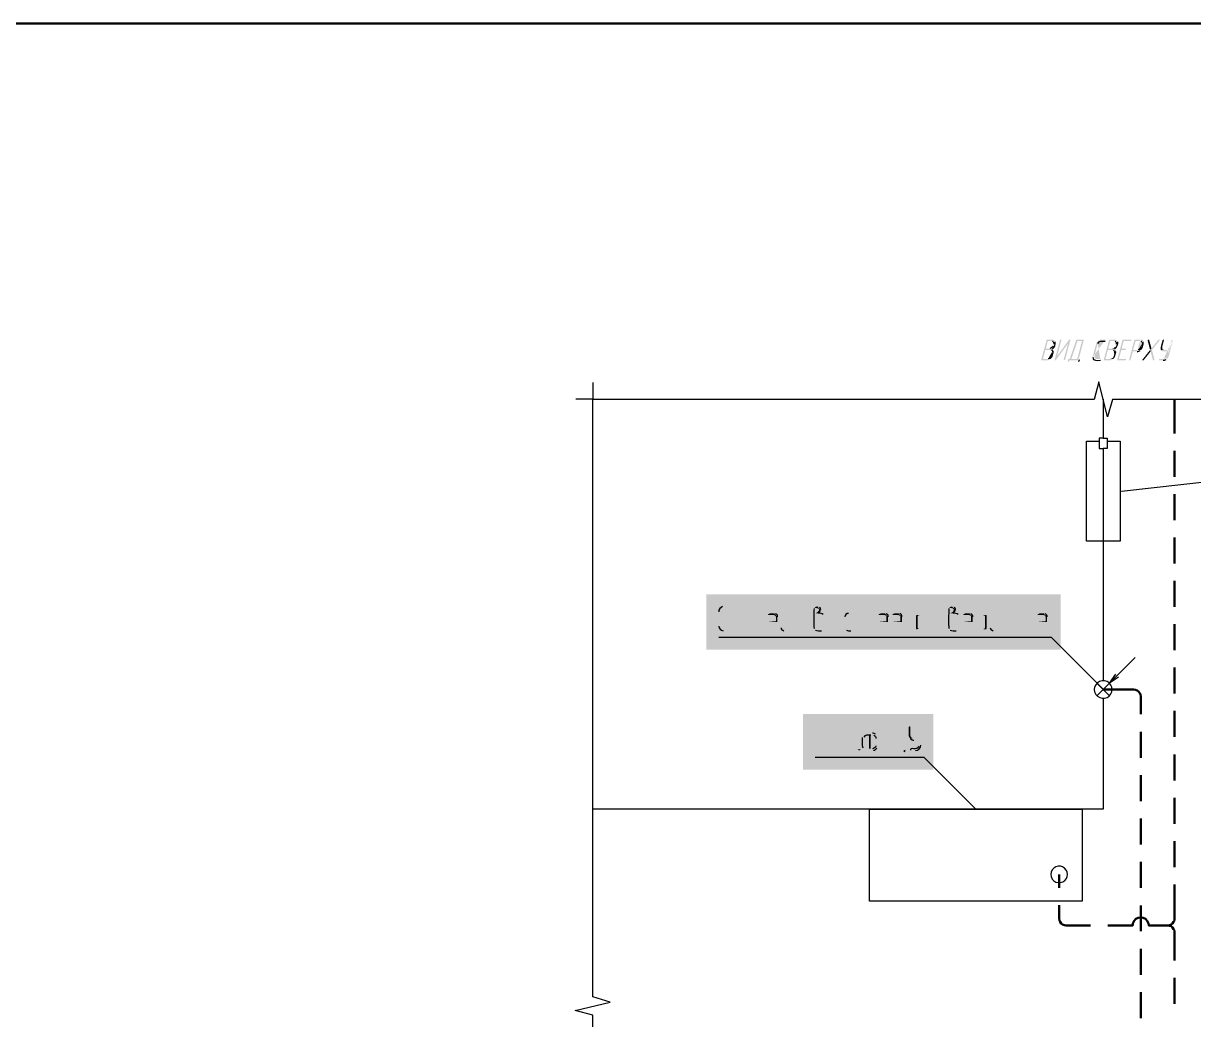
# Model space of a CAD drawing. Header units: millimetres. Extents: x -211 to 10565, y -2293 to 2244.
# Drawn here: x 4048.9 to 4217.5, y 112.8 to 256.3 of the extents above; entities that cross this region are included whole.
import ezdxf

# ---------------------------------------------------------------- set-up
doc = ezdxf.new("R2010")
doc.units = ezdxf.units.MM
doc.layers.add('PDF _Геометрия', color=7, linetype='Continuous')
doc.layers.add('PDF _Сплошная заливка', color=7, linetype='Continuous')

msp = doc.modelspace()

# ---------------------------------------------------------------- hatches: boundary and pattern name
at = {"layer": 'PDF _Сплошная заливка', "transparency": 33554559}
for points in [[(4197.06, 210.72), (4196.38, 210.72), (4196.32, 210.7), (4196.28, 210.61), (4195.51, 207.84), (4195.51, 207.82), (4195.54, 207.76), (4195.6, 207.74), (4196.51, 207.74), (4196.76, 207.86), (4196.85, 207.93), (4195.77, 207.95), (4196.11, 209.22), (4196.76, 209.22), (4197.21, 209.28), (4197.08, 209.36), (4197.12, 209.39), (4196.17, 209.43), (4196.45, 210.51), (4197, 210.51), (4197.46, 210.53), (4197.36, 210.63), (4197.29, 210.68), (4197.21, 210.7), (4197.14, 210.72)], [(4199.64, 210.76), (4199.58, 210.74), (4199.51, 210.68), (4197.8, 208.35), (4197.46, 207.86), (4197.46, 207.76), (4197.53, 207.74), (4197.57, 207.74), (4197.65, 207.82), (4199.37, 210.15), (4199.7, 210.63), (4199.7, 210.72)], [(4198.33, 210.74), (4198.24, 210.72), (4198.2, 210.63), (4197.46, 207.86), (4197.8, 208.35), (4198.41, 210.63), (4198.41, 210.72)], [(4201.55, 210.72), (4200.64, 210.72), (4200.59, 210.7), (4200.55, 210.63), (4199.62, 207.95), (4199.85, 207.95), (4200.74, 210.51), (4201.38, 210.51), (4201.63, 210.61), (4201.63, 210.63), (4201.61, 210.7)], [(4206.05, 210.72), (4205.38, 210.72), (4205.31, 210.7), (4205.27, 210.61), (4204.53, 207.84), (4204.51, 207.82), (4204.53, 207.76), (4204.59, 207.74), (4205.5, 207.74), (4205.76, 207.86), (4205.84, 207.93), (4204.76, 207.95), (4205.1, 209.22), (4205.76, 209.22), (4206.2, 209.28), (4206.07, 209.36), (4206.12, 209.39), (4205.16, 209.43), (4205.46, 210.51), (4205.99, 210.51), (4206.45, 210.53), (4206.41, 210.59), (4206.29, 210.68), (4206.2, 210.7), (4206.14, 210.72)], [(4208.4, 210.72), (4207.32, 210.72), (4207.24, 210.7), (4207.2, 210.61), (4206.45, 207.84), (4206.45, 207.76), (4206.54, 207.74), (4207.6, 207.74), (4207.68, 207.76), (4207.75, 207.84), (4207.72, 207.9), (4207.66, 207.95), (4206.69, 207.95), (4207.05, 209.22), (4207.58, 209.22), (4207.66, 209.26), (4207.7, 209.32), (4207.7, 209.41), (4207.64, 209.43), (4207.09, 209.43), (4207.39, 210.51), (4208.36, 210.51), (4208.44, 210.55), (4208.49, 210.61), (4208.47, 210.7)], [(4210.98, 210.74), (4210.96, 210.72), (4210.88, 210.7), (4210.84, 210.63), (4210.84, 210.57), (4211.19, 209.24), (4211.39, 209.45), (4211.05, 210.68), (4211.05, 210.7)], [(4212.46, 210.74), (4212.44, 210.72), (4212.36, 210.68), (4211.39, 209.45), (4211.19, 209.24), (4211.26, 209.01), (4211.6, 207.78), (4211.6, 207.76), (4211.66, 207.74), (4211.74, 207.76), (4211.81, 207.84), (4211.81, 207.88), (4211.45, 209.24), (4212.53, 210.57), (4212.55, 210.63), (4212.55, 210.7)], [(4213.12, 210.72), (4213.04, 210.7), (4212.97, 210.61), (4212.72, 209.66), (4212.7, 209.6), (4212.7, 209.41), (4212.72, 209.34), (4212.74, 209.26), (4212.78, 209.2), (4213.25, 209.24), (4213.16, 209.24), (4213.1, 209.26), (4212.97, 209.34), (4212.95, 209.41), (4212.93, 209.49), (4212.93, 209.66), (4213.18, 210.61), (4213.21, 210.63), (4213.18, 210.7)], [(4199.7, 210.63), (4199.37, 210.15), (4198.75, 207.86), (4198.75, 207.78), (4198.82, 207.76), (4198.9, 207.78), (4198.96, 207.86)], [(4201.63, 210.61), (4201.38, 210.51), (4200.7, 207.95), (4199.49, 207.95), (4199.43, 207.9), (4199.39, 207.84), (4199.32, 207.63), (4199.32, 207.61), (4199.34, 207.55), (4199.41, 207.52), (4199.49, 207.55), (4199.54, 207.63), (4199.56, 207.74), (4200.85, 207.74), (4201.1, 207.84), (4201.1, 207.86), (4201.08, 207.93), (4201.02, 207.95), (4200.91, 207.95)], [(4211.19, 209.24), (4210.12, 207.88), (4210.09, 207.84), (4210.09, 207.76), (4210.18, 207.74), (4210.2, 207.74), (4210.28, 207.78), (4211.26, 209.01)], [(4201.1, 207.84), (4200.85, 207.74), (4200.83, 207.63), (4200.83, 207.55), (4200.91, 207.52), (4200.97, 207.55), (4201.04, 207.63)], [(4151.21, 171.3), (4151.12, 171.26), (4151.08, 171.17), (4151.08, 169.2), (4151.1, 169.12), (4151.16, 169.03), (4151.56, 169.05), (4151.48, 169.08), (4151.4, 169.12), (4151.33, 169.2), (4151.33, 171.17), (4151.29, 171.26)], [(4152.43, 171.3), (4152.35, 171.26), (4152.33, 171.17), (4152.33, 169.05), (4151.56, 169.05), (4151.16, 169.03), (4151.23, 168.95), (4151.29, 168.89), (4151.37, 168.84), (4151.48, 168.8), (4152.33, 168.8), (4152.33, 168.31), (4152.31, 168.21), (4152.24, 168.12), (4152.18, 168.08), (4152.07, 168.06), (4151.31, 168.06), (4151.23, 168.02), (4151.21, 167.93), (4151.23, 167.85), (4151.33, 167.81), (4152.18, 167.81), (4152.35, 167.89), (4152.43, 167.95), (4152.47, 168.02), (4152.54, 168.1), (4152.56, 168.21), (4152.56, 171.17), (4152.52, 171.26)], [(4153.19, 171.3), (4153.11, 171.26), (4153.07, 171.17), (4153.07, 169.2), (4153.09, 169.12), (4153.15, 169.01), (4153.28, 168.89), (4153.45, 168.8), (4155.31, 168.8), (4155.31, 168.42), (4155.35, 168.33), (4155.44, 168.31), (4155.52, 168.33), (4155.56, 168.42), (4155.56, 168.95), (4155.52, 169.03), (4155.44, 169.05), (4153.55, 169.05), (4153.47, 169.08), (4153.38, 169.12), (4153.32, 169.2), (4153.32, 171.17), (4153.28, 171.26)], [(4154.19, 171.3), (4154.1, 171.26), (4154.06, 171.17), (4154.06, 169.05), (4153.55, 169.05), (4154.32, 169.05), (4154.32, 171.17), (4154.27, 171.26)], [(4155.18, 171.3), (4155.1, 171.26), (4155.06, 171.17), (4155.06, 169.05), (4154.32, 169.05), (4155.31, 169.05), (4155.31, 171.17), (4155.27, 171.26)], [(4156.14, 171.06), (4156.05, 170.9), (4156.05, 169.2), (4156.07, 169.1), (4156.14, 169.01), (4156.26, 168.89), (4156.35, 168.84), (4156.45, 168.8), (4157.43, 168.8), (4157.51, 168.84), (4157.53, 168.93), (4157.49, 169.01), (4157.41, 169.05), (4156.54, 169.05), (4156.45, 169.08), (4156.37, 169.12), (4156.3, 169.2), (4156.3, 169.92), (4157.45, 169.92), (4157.51, 169.96), (4157.53, 170.05), (4156.3, 170.18), (4156.3, 170.9), (4156.37, 170.96), (4156.45, 171.02), (4156.54, 171.04), (4157.05, 171.04)], [(4161.79, 171.3), (4160.16, 171.3), (4160.07, 171.26), (4160.05, 171.17), (4160.05, 168.93), (4160.09, 168.82), (4160.18, 168.8), (4160.26, 168.82), (4160.26, 168.84), (4160.3, 168.93), (4160.3, 171.04), (4161.79, 171.04), (4162.21, 171.06), (4162.14, 171.15), (4162.06, 171.21), (4161.98, 171.26), (4161.89, 171.28)], [(4161.3, 171.04), (4161.04, 171.04), (4161.04, 168.93), (4161.09, 168.82), (4161.17, 168.8), (4161.26, 168.82), (4161.26, 168.84), (4161.3, 168.93)], [(4162.21, 171.06), (4161.79, 171.04), (4161.89, 171.02), (4162.02, 170.9), (4162.04, 170.79), (4162.04, 168.93), (4162.08, 168.82), (4162.17, 168.8), (4162.25, 168.82), (4162.25, 168.84), (4162.29, 168.93), (4162.29, 170.79), (4162.27, 170.9), (4162.25, 170.98)], [(4164.9, 171.3), (4164.81, 171.26), (4164.77, 171.17), (4164.77, 169.2), (4164.79, 169.12), (4164.85, 169.03), (4165.26, 169.05), (4165.17, 169.08), (4165.09, 169.12), (4165.02, 169.2), (4165.02, 171.17), (4164.98, 171.26)], [(4166.12, 171.3), (4166.04, 171.26), (4166.02, 171.17), (4166.02, 169.05), (4165.26, 169.05), (4164.85, 169.03), (4164.92, 168.95), (4164.98, 168.89), (4165.07, 168.84), (4165.17, 168.8), (4166.02, 168.8), (4166.02, 168.31), (4166, 168.21), (4165.93, 168.12), (4165.87, 168.08), (4165.76, 168.06), (4165, 168.06), (4164.92, 168.02), (4164.9, 167.93), (4164.92, 167.85), (4165.02, 167.81), (4165.87, 167.81), (4166.04, 167.89), (4166.12, 167.95), (4166.17, 168.02), (4166.23, 168.1), (4166.25, 168.21), (4166.25, 171.17), (4166.21, 171.26)], [(4166.88, 171.3), (4166.8, 171.26), (4166.76, 171.17), (4166.76, 168.91), (4166.8, 168.82), (4166.88, 168.8), (4166.97, 168.82), (4166.97, 168.84), (4167.01, 168.93), (4167.01, 169.92), (4167.24, 169.92), (4167.01, 170.18), (4167.01, 171.17), (4166.97, 171.26)], [(4169.13, 171.3), (4169.04, 171.26), (4169, 171.17), (4169, 169.2), (4169.02, 169.12), (4169.09, 169.01), (4169.21, 168.89), (4169.38, 168.8), (4171.24, 168.8), (4171.24, 168.42), (4171.29, 168.33), (4171.37, 168.31), (4171.46, 168.33), (4171.5, 168.42), (4171.5, 168.95), (4171.46, 169.03), (4171.37, 169.05), (4169.49, 169.05), (4169.4, 169.08), (4169.32, 169.12), (4169.25, 169.2), (4169.25, 171.17), (4169.21, 171.26)], [(4170.12, 171.3), (4170.04, 171.26), (4170, 171.17), (4170, 169.05), (4169.49, 169.05), (4170.25, 169.05), (4170.25, 171.17), (4170.21, 171.26)], [(4171.12, 171.3), (4171.03, 171.26), (4170.99, 171.17), (4170.99, 169.05), (4170.25, 169.05), (4171.24, 169.05), (4171.24, 171.17), (4171.2, 171.26)], [(4172.07, 171.06), (4171.98, 170.9), (4171.98, 169.2), (4172.01, 169.1), (4172.07, 169.01), (4172.2, 168.89), (4172.28, 168.84), (4172.39, 168.8), (4173.36, 168.8), (4173.44, 168.84), (4173.47, 168.93), (4173.42, 169.01), (4173.34, 169.05), (4172.47, 169.05), (4172.39, 169.08), (4172.3, 169.12), (4172.24, 169.2), (4172.24, 169.92), (4173.38, 169.92), (4173.44, 169.96), (4173.47, 170.05), (4172.24, 170.18), (4172.24, 170.9), (4172.3, 170.96), (4172.39, 171.02), (4172.47, 171.04), (4172.98, 171.04)], [(4174.06, 171.06), (4173.97, 170.9), (4173.97, 169.2), (4173.99, 169.1), (4174.06, 169.01), (4174.19, 168.89), (4174.27, 168.84), (4174.38, 168.8), (4175.35, 168.8), (4175.43, 168.84), (4175.45, 168.93), (4175.41, 169.01), (4175.33, 169.05), (4174.46, 169.05), (4174.38, 169.08), (4174.29, 169.12), (4174.23, 169.2), (4174.23, 169.92), (4175.37, 169.92), (4175.43, 169.96), (4175.45, 170.05), (4174.23, 170.18), (4174.23, 170.9), (4174.29, 170.96), (4174.38, 171.02), (4174.46, 171.04), (4174.97, 171.04)], [(4177.55, 171.06), (4177.47, 170.9), (4177.47, 169.2), (4177.49, 169.12), (4177.55, 169.01), (4177.95, 169.05), (4177.87, 169.08), (4177.78, 169.12), (4177.72, 169.2), (4177.72, 170.9), (4177.78, 170.96), (4177.87, 171.02), (4177.95, 171.04), (4178.46, 171.04)], [(4178.46, 171.3), (4177.95, 171.3), (4177.85, 171.28), (4177.76, 171.26), (4177.68, 171.21), (4177.59, 171.13), (4177.55, 171.06), (4178.46, 171.04), (4178.54, 171.02), (4178.63, 170.96), (4178.69, 170.9), (4178.71, 170.79), (4178.71, 169.31), (4178.69, 169.2), (4178.63, 169.12), (4178.54, 169.08), (4178.46, 169.05), (4177.95, 169.05), (4177.55, 169.01), (4177.68, 168.89), (4177.85, 168.8), (4178.54, 168.8), (4178.65, 168.84), (4178.73, 168.89), (4178.82, 168.95), (4178.86, 169.01), (4178.93, 169.1), (4178.95, 169.2), (4178.95, 170.9), (4178.93, 170.98), (4178.88, 171.06), (4178.82, 171.15), (4178.73, 171.21), (4178.65, 171.26), (4178.57, 171.28)], [(4181.19, 171.3), (4179.56, 171.3), (4179.48, 171.26), (4179.45, 171.17), (4179.45, 168.93), (4179.5, 168.82), (4179.58, 168.8), (4179.67, 168.82), (4179.67, 168.84), (4179.71, 168.93), (4179.71, 171.04), (4181.19, 171.04), (4181.61, 171.06), (4181.55, 171.15), (4181.46, 171.21), (4181.38, 171.26), (4181.3, 171.28)], [(4180.7, 171.04), (4180.45, 171.04), (4180.45, 168.93), (4180.49, 168.82), (4180.58, 168.8), (4180.66, 168.82), (4180.66, 168.84), (4180.7, 168.93)], [(4181.61, 171.06), (4181.19, 171.04), (4181.3, 171.02), (4181.42, 170.9), (4181.44, 170.79), (4181.44, 168.93), (4181.49, 168.82), (4181.57, 168.8), (4181.65, 168.82), (4181.65, 168.84), (4181.7, 168.93), (4181.7, 170.79), (4181.68, 170.9), (4181.65, 170.98)], [(4184.26, 171.06), (4184.17, 170.9), (4184.17, 169.2), (4184.19, 169.1), (4184.26, 169.01), (4184.38, 168.89), (4184.47, 168.84), (4184.58, 168.8), (4185.55, 168.8), (4185.63, 168.84), (4185.65, 168.93), (4185.61, 169.01), (4185.53, 169.05), (4184.66, 169.05), (4184.58, 169.08), (4184.49, 169.12), (4184.43, 169.2), (4184.43, 169.92), (4185.57, 169.92), (4185.63, 169.96), (4185.65, 170.05), (4184.43, 170.18), (4184.43, 170.9), (4184.49, 170.96), (4184.58, 171.02), (4184.66, 171.04), (4185.17, 171.04)], [(4187.18, 171.3), (4186.29, 171.3), (4186.2, 171.26), (4186.18, 171.17), (4186.18, 167.93), (4186.23, 167.85), (4186.31, 167.81), (4186.39, 167.85), (4186.44, 167.93), (4186.44, 168.8), (4187.28, 168.8), (4187.45, 168.89), (4187.54, 168.95), (4187.58, 169.01), (4186.44, 169.05), (4186.44, 171.04), (4187.18, 171.04), (4187.58, 171.06), (4187.52, 171.15), (4187.45, 171.21), (4187.37, 171.26), (4187.28, 171.28)], [(4187.58, 171.06), (4187.18, 171.04), (4187.26, 171.02), (4187.35, 170.96), (4187.41, 170.9), (4187.43, 170.79), (4187.43, 169.31), (4187.41, 169.2), (4187.35, 169.12), (4187.26, 169.08), (4187.18, 169.05), (4186.44, 169.05), (4187.58, 169.01), (4187.64, 169.1), (4187.66, 169.2), (4187.66, 170.9), (4187.64, 170.98)], [(4191.9, 171.3), (4190.27, 171.3), (4190.18, 171.26), (4190.16, 171.17), (4190.16, 168.93), (4190.2, 168.82), (4190.29, 168.8), (4190.37, 168.82), (4190.37, 168.84), (4190.42, 168.93), (4190.42, 171.04), (4191.9, 171.04), (4192.32, 171.06), (4192.26, 171.15), (4192.17, 171.21), (4192.09, 171.26), (4192, 171.28)], [(4191.41, 171.04), (4191.16, 171.04), (4191.16, 168.93), (4191.2, 168.82), (4191.28, 168.8), (4191.37, 168.82), (4191.37, 168.84), (4191.41, 168.93)], [(4192.32, 171.06), (4191.9, 171.04), (4192, 171.02), (4192.13, 170.9), (4192.15, 170.79), (4192.15, 168.93), (4192.19, 168.82), (4192.28, 168.8), (4192.36, 168.82), (4192.36, 168.84), (4192.4, 168.93), (4192.4, 170.79), (4192.38, 170.9), (4192.36, 170.98)], [(4193.02, 171.3), (4192.93, 171.26), (4192.89, 171.17), (4192.89, 169.2), (4192.91, 169.12), (4192.98, 169.01), (4193.38, 169.05), (4193.29, 169.08), (4193.21, 169.12), (4193.14, 169.2), (4193.14, 171.17), (4193.1, 171.26)], [(4194.25, 171.3), (4194.16, 171.26), (4194.14, 171.17), (4194.14, 169.05), (4193.38, 169.05), (4192.98, 169.01), (4193.1, 168.89), (4193.27, 168.8), (4194.29, 168.8), (4194.35, 168.84), (4194.37, 168.93), (4194.37, 171.17), (4194.33, 171.26)], [(4194.96, 171.06), (4194.88, 170.9), (4194.88, 169.2), (4194.9, 169.1), (4194.96, 169.01), (4195.09, 168.89), (4195.18, 168.84), (4195.28, 168.8), (4196.26, 168.8), (4196.34, 168.84), (4196.36, 168.93), (4196.32, 169.01), (4196.23, 169.05), (4195.37, 169.05), (4195.28, 169.08), (4195.2, 169.12), (4195.13, 169.2), (4195.13, 169.92), (4196.28, 169.92), (4196.34, 169.96), (4196.36, 170.05), (4195.13, 170.18), (4195.13, 170.9), (4195.2, 170.96), (4195.28, 171.02), (4195.37, 171.04), (4195.87, 171.04)], [(4165.09, 155.05), (4165, 155), (4164.96, 154.92), (4164.96, 151.81), (4164.2, 151.81), (4162.97, 151.68), (4162.97, 151.66), (4163.01, 151.58), (4163.1, 151.55), (4165.11, 151.55), (4165.17, 151.6), (4165.21, 151.68), (4165.21, 154.92), (4165.17, 155)], [(4163.1, 155.05), (4163.01, 155), (4162.97, 154.92), (4162.97, 151.68), (4164.2, 151.81), (4163.22, 151.81), (4163.22, 154.92), (4163.18, 155)], [(4164.09, 155.05), (4163.99, 155), (4163.96, 154.92), (4163.96, 151.81), (4163.22, 151.81), (4164.2, 151.81), (4164.2, 154.92), (4164.18, 155)], [(4175.56, 155.05), (4174.57, 155.05), (4174.5, 155.02), (4174.48, 155), (4174.44, 154.92), (4174.21, 151.81), (4174.46, 151.81), (4174.69, 154.79), (4175.43, 154.79), (4175.69, 154.92), (4175.69, 154.94), (4175.67, 155.02)], [(4176.56, 155.05), (4176.47, 155), (4176.43, 154.92), (4176.43, 153.63), (4176.47, 153.5), (4176.51, 153.44), (4176.64, 153.27), (4177.17, 153.29), (4177.06, 153.31), (4176.98, 153.33), (4176.89, 153.37), (4176.81, 153.44), (4176.77, 153.52), (4176.7, 153.61), (4176.68, 153.69), (4176.68, 154.92), (4176.64, 155)], [(4165.85, 154.05), (4165.76, 154.01), (4165.72, 153.92), (4165.72, 151.66), (4165.76, 151.58), (4165.85, 151.55), (4165.93, 151.58), (4165.93, 151.6), (4165.97, 151.68), (4165.97, 152.49), (4166.23, 152.78), (4165.97, 152.87), (4165.97, 153.92), (4165.93, 154.01)], [(4167.1, 154.05), (4167.08, 154.05), (4166.99, 154.01), (4165.97, 152.87), (4166.23, 152.78), (4166.99, 151.62), (4167.03, 151.58), (4167.08, 151.55), (4167.18, 151.6), (4167.2, 151.68), (4167.2, 151.75), (4166.42, 152.99), (4167.18, 153.84), (4167.22, 153.92), (4167.18, 154.01)], [(4167.79, 153.82), (4167.71, 153.65), (4167.71, 151.96), (4167.73, 151.87), (4167.79, 151.77), (4167.92, 151.64), (4168.09, 151.55), (4168.73, 151.55), (4168.83, 151.58), (4168.92, 151.6), (4169, 151.66), (4169.06, 151.72), (4169.45, 151.75), (4169.36, 151.79), (4168.2, 151.81), (4168.11, 151.83), (4168.03, 151.87), (4167.96, 151.96), (4167.96, 153.65), (4168.03, 153.71), (4168.11, 153.78), (4168.2, 153.8), (4168.96, 153.8)], [(4169.06, 154.05), (4168.2, 154.05), (4168.09, 154.03), (4168.01, 154.01), (4167.92, 153.97), (4167.84, 153.88), (4167.79, 153.82), (4168.96, 153.8), (4168.96, 152.06), (4168.94, 151.96), (4168.87, 151.87), (4168.79, 151.83), (4168.7, 151.81), (4168.2, 151.81), (4169.36, 151.79), (4169.32, 151.83), (4169.23, 151.89), (4169.21, 151.96), (4169.19, 152.06), (4169.19, 153.95), (4169.17, 154.01)], [(4170.97, 153.8), (4170.71, 153.8), (4170.71, 151.81), (4170.46, 151.81), (4170.97, 151.81)], [(4175.69, 154.92), (4175.43, 154.79), (4175.43, 151.81), (4174.06, 151.81), (4173.97, 151.77), (4173.95, 151.68), (4173.95, 151.43), (4173.99, 151.34), (4174.08, 151.3), (4174.16, 151.34), (4174.21, 151.43), (4174.21, 151.55), (4175.69, 151.55), (4175.94, 151.68), (4175.94, 151.7), (4175.9, 151.79), (4175.81, 151.81), (4175.69, 151.81)], [(4169.45, 151.75), (4169.06, 151.72), (4169.11, 151.68), (4169.17, 151.62), (4169.3, 151.55), (4169.34, 151.55), (4169.42, 151.58), (4169.47, 151.68)], [(4175.94, 151.68), (4175.69, 151.55), (4175.69, 151.43), (4175.73, 151.34), (4175.81, 151.3), (4175.9, 151.34), (4175.94, 151.43)]]:
    msp.add_hatch(color=256, dxfattribs=at).paths.add_polyline_path(points)
h = msp.add_hatch(color=256, dxfattribs=at)
h.paths.add_polyline_path([(4204.76, 210.72), (4204.13, 210.72), (4204.04, 210.7), (4203.96, 210.68), (4203.79, 210.59), (4203.73, 210.53), (4203.64, 210.47), (4203.58, 210.4), (4203.53, 210.34), (4203.47, 210.25), (4203.43, 210.17), (4203.41, 210.08), (4202.94, 208.37), (4202.94, 208.29), (4202.92, 208.2)], flags=0)
h.paths.add_polyline_path([(4204.04, 207.76), (4204.08, 207.84), (4204.08, 207.9), (4204.02, 207.95), (4203.41, 207.95), (4203.32, 207.97), (4203.26, 208.01), (4203.18, 208.14), (4203.15, 208.2), (4203.15, 208.29), (4203.18, 208.37), (4203.62, 210.08), (4203.66, 210.17)], flags=0)
h.paths.add_polyline_path([(4204.7, 210.51), (4204.78, 210.55), (4204.85, 210.61), (4204.83, 210.7)], flags=0)
h = msp.add_hatch(color=256, dxfattribs=at)
h.paths.add_polyline_path([(4209.8, 210.72), (4209.02, 210.72), (4208.95, 210.7), (4208.91, 210.61), (4208.17, 207.84), (4208.17, 207.76), (4208.23, 207.74), (4208.32, 207.76), (4208.34, 207.76), (4208.38, 207.84), (4208.7, 209.01), (4209.33, 209.01)], flags=0)
h.paths.add_polyline_path([(4209.76, 209.15), (4209.84, 209.2), (4208.74, 209.24), (4209.1, 210.51), (4209.73, 210.51), (4210.2, 210.55), (4210.16, 210.59), (4210.03, 210.68), (4209.97, 210.7), (4209.88, 210.72)], flags=0)
h = msp.add_hatch(color=256, dxfattribs=at)
h.paths.add_polyline_path([(4214.41, 210.72), (4214.33, 210.7), (4214.26, 210.61), (4213.9, 209.24), (4213.25, 209.24), (4212.78, 209.2), (4212.89, 209.09), (4212.97, 209.07), (4213.04, 209.03), (4213.1, 209.03), (4213.18, 209.01), (4213.84, 209.01), (4213.67, 208.37), (4213.59, 208.2), (4213.52, 208.14), (4213.46, 208.05), (4213.29, 207.97), (4213.21, 207.95), (4212.57, 207.95), (4212.49, 207.9), (4212.44, 207.84), (4212.46, 207.76), (4212.53, 207.74), (4213.06, 207.74)], flags=0)
h.paths.add_polyline_path([(4213.48, 207.86), (4213.56, 207.93), (4213.63, 207.97), (4213.71, 208.05), (4213.76, 208.12), (4213.82, 208.2), (4213.84, 208.29), (4213.88, 208.37), (4214.47, 210.61), (4214.47, 210.7)], flags=0)
h = msp.add_hatch(color=256, dxfattribs=at)
h.paths.add_polyline_path([(4197.21, 209.28), (4196.76, 209.22), (4196.83, 209.22), (4196.91, 209.2), (4196.98, 209.15), (4197.06, 209.03), (4197.08, 208.96), (4197.08, 208.88), (4196.93, 208.29)], flags=0)
h.paths.add_polyline_path([(4196.49, 207.95), (4195.77, 207.95), (4196.85, 207.93), (4196.93, 207.99), (4197.06, 208.12), (4197.14, 208.29), (4197.17, 208.37), (4197.29, 208.79), (4197.29, 208.88), (4197.31, 208.96), (4197.25, 209.22)], flags=0)
h = msp.add_hatch(color=256, dxfattribs=at)
h.paths.add_polyline_path([(4197.46, 210.53), (4197, 210.51), (4197.08, 210.51), (4197.14, 210.49)], flags=0)
h.paths.add_polyline_path([(4197.31, 210.08), (4197.25, 209.87), (4197.21, 209.79)], flags=0)
h.paths.add_polyline_path([(4196.78, 209.45), (4196.7, 209.43), (4196.17, 209.43), (4197.12, 209.39)], flags=0)
h.paths.add_polyline_path([(4197.53, 210.4), (4197.5, 210.47)], flags=0)
h = msp.add_hatch(color=256, dxfattribs=at)
h.paths.add_polyline_path([(4206.2, 209.28), (4205.76, 209.22), (4205.82, 209.22), (4205.9, 209.2)], flags=0)
h.paths.add_polyline_path([(4206.07, 208.79), (4205.95, 208.37), (4205.93, 208.29), (4205.88, 208.2), (4205.74, 208.05), (4205.67, 208.01), (4205.59, 207.97), (4205.5, 207.95), (4204.76, 207.95), (4205.84, 207.93), (4205.93, 207.99), (4206.05, 208.12), (4206.14, 208.29), (4206.16, 208.37), (4206.29, 208.79), (4206.31, 208.88), (4206.31, 208.96), (4206.24, 209.22)], flags=0)
h = msp.add_hatch(color=256, dxfattribs=at)
h.paths.add_polyline_path([(4206.45, 210.53), (4205.99, 210.51), (4206.07, 210.51), (4206.14, 210.49)], flags=0)
h.paths.add_polyline_path([(4206.31, 210.08), (4206.24, 209.87), (4206.22, 209.79), (4206.18, 209.7), (4206.03, 209.56), (4205.97, 209.51), (4205.88, 209.47), (4205.8, 209.45), (4205.69, 209.43), (4205.16, 209.43), (4206.12, 209.39)], flags=0)
h.paths.add_polyline_path([(4206.52, 210.4), (4206.5, 210.47)], flags=0)
h = msp.add_hatch(color=256, dxfattribs=at)
h.paths.add_polyline_path([(4210.2, 210.55), (4209.73, 210.51), (4209.82, 210.51), (4209.88, 210.49)], flags=0)
h.paths.add_polyline_path([(4210.05, 210.08), (4209.95, 209.66), (4209.9, 209.58)], flags=0)
h.paths.add_polyline_path([(4209.48, 209.24), (4208.74, 209.24), (4209.84, 209.2), (4209.9, 209.26), (4209.99, 209.32), (4210.03, 209.41), (4210.09, 209.49), (4210.12, 209.58), (4210.16, 209.66), (4210.28, 210.17), (4210.28, 210.34), (4210.24, 210.47)], flags=0)
h = msp.add_hatch(color=256, dxfattribs=at)
h.paths.add_polyline_path([(4150.42, 172.29), (4149.81, 172.29), (4149.7, 172.27), (4149.62, 172.27)], flags=0)
h.paths.add_polyline_path([(4149.07, 171.53), (4149.07, 169.46)], flags=0)
h.paths.add_polyline_path([(4149.72, 168.8), (4150.44, 168.8), (4150.53, 168.84), (4150.55, 168.93), (4150.51, 169.01), (4150.42, 169.05), (4149.72, 169.05), (4149.62, 169.08), (4149.53, 169.14), (4149.45, 169.2), (4149.41, 169.27), (4149.34, 169.35), (4149.32, 169.46), (4149.32, 171.64), (4149.34, 171.74), (4149.39, 171.83), (4149.45, 171.89), (4149.53, 171.95), (4149.7, 172.04), (4150.44, 172.04), (4150.53, 172.08), (4150.55, 172.16), (4150.51, 172.25)], flags=0)
h = msp.add_hatch(color=256, dxfattribs=at)
h.paths.add_polyline_path([(4162.86, 172.08), (4162.8, 172)], flags=0)
h.paths.add_polyline_path([(4162.8, 169.12), (4162.86, 169.03), (4163.27, 169.05), (4163.18, 169.08), (4163.1, 169.12), (4163.03, 169.2), (4163.03, 170.9), (4163.1, 170.96), (4163.18, 171.02), (4163.27, 171.04), (4163.77, 171.04), (4164.2, 171.06), (4164.13, 171.15)], flags=0)
h.paths.add_polyline_path([(4163.44, 171.3), (4163.03, 171.3), (4163.03, 171.89), (4163.1, 171.97), (4163.18, 172.02), (4163.27, 172.04)], flags=0)
h = msp.add_hatch(color=256, dxfattribs=at)
h.paths.add_polyline_path([(4163.27, 172.29), (4163.2, 172.29), (4163.1, 172.25), (4163.01, 172.23), (4162.93, 172.16), (4162.91, 172.14), (4162.86, 172.08), (4163.27, 172.04), (4163.37, 172.02), (4163.46, 171.97), (4163.5, 171.89), (4163.52, 171.78), (4163.5, 171.7), (4163.46, 171.64), (4163.29, 171.47), (4163.03, 171.3), (4163.44, 171.3), (4163.54, 171.38), (4163.61, 171.42), (4163.65, 171.49), (4163.71, 171.55), (4163.75, 171.64), (4163.77, 171.7), (4163.77, 171.81)], flags=0)
h.paths.add_polyline_path([(4163.56, 172.21), (4163.48, 172.25), (4163.37, 172.27)], flags=0)
h = msp.add_hatch(color=256, dxfattribs=at)
h.paths.add_polyline_path([(4182.27, 172.08), (4182.21, 172)], flags=0)
h.paths.add_polyline_path([(4182.21, 169.12), (4182.27, 169.03), (4182.67, 169.05), (4182.59, 169.08), (4182.5, 169.12), (4182.44, 169.2), (4182.44, 170.9), (4182.5, 170.96), (4182.59, 171.02), (4182.67, 171.04), (4183.18, 171.04), (4183.6, 171.06), (4183.54, 171.15)], flags=0)
h.paths.add_polyline_path([(4182.84, 171.3), (4182.44, 171.3), (4182.44, 171.89), (4182.5, 171.97), (4182.59, 172.02), (4182.67, 172.04)], flags=0)
h = msp.add_hatch(color=256, dxfattribs=at)
h.paths.add_polyline_path([(4182.67, 172.29), (4182.61, 172.29), (4182.5, 172.25), (4182.42, 172.23), (4182.33, 172.16), (4182.31, 172.14), (4182.27, 172.08), (4182.67, 172.04), (4182.78, 172.02), (4182.86, 171.97), (4182.9, 171.89), (4182.92, 171.78), (4182.9, 171.7), (4182.86, 171.64), (4182.84, 171.61), (4182.69, 171.47), (4182.44, 171.3), (4182.84, 171.3), (4182.95, 171.38), (4183.01, 171.42), (4183.05, 171.49), (4183.11, 171.55), (4183.16, 171.64), (4183.18, 171.7), (4183.18, 171.81)], flags=0)
h.paths.add_polyline_path([(4182.97, 172.21), (4182.88, 172.25), (4182.78, 172.27)], flags=0)
h = msp.add_hatch(color=256, dxfattribs=at)
h.paths.add_polyline_path([(4157.05, 171.3), (4156.54, 171.3), (4156.43, 171.28), (4156.35, 171.26), (4156.26, 171.21), (4156.18, 171.13), (4156.14, 171.06), (4157.05, 171.04), (4157.13, 171.02), (4157.21, 170.96), (4157.28, 170.9), (4157.3, 170.79), (4157.3, 170.18), (4156.3, 170.18), (4157.53, 170.05), (4157.53, 170.79)], flags=0)
h.paths.add_polyline_path([(4157.24, 171.26), (4157.15, 171.28)], flags=0)
h = msp.add_hatch(color=256, dxfattribs=at)
h.paths.add_polyline_path([(4159.39, 171.3), (4158.53, 171.3), (4158.42, 171.28), (4158.34, 171.26), (4158.25, 171.21), (4158.17, 171.13), (4158.12, 171.06), (4158.04, 170.9), (4158.04, 169.2)], flags=0)
h.paths.add_polyline_path([(4158.44, 168.8), (4159.42, 168.8), (4159.5, 168.84), (4159.52, 168.93), (4159.48, 169.01), (4159.39, 169.05), (4158.53, 169.05), (4158.44, 169.08), (4158.36, 169.12), (4158.29, 169.2), (4158.29, 170.9), (4158.36, 170.96), (4158.44, 171.02), (4158.53, 171.04), (4159.42, 171.04), (4159.5, 171.09), (4159.52, 171.17), (4159.48, 171.26)], flags=0)
h = msp.add_hatch(color=256, dxfattribs=at)
h.paths.add_polyline_path([(4164.2, 171.06), (4163.77, 171.04), (4163.86, 171.02), (4163.94, 170.96), (4164.01, 170.9), (4164.03, 170.79), (4164.03, 169.31), (4164.01, 169.2), (4163.94, 169.12), (4163.86, 169.08), (4163.77, 169.05), (4163.27, 169.05), (4162.86, 169.03), (4162.93, 168.95), (4162.99, 168.89)], flags=0)
h.paths.add_polyline_path([(4163.88, 168.8), (4164.05, 168.89), (4164.13, 168.95), (4164.18, 169.01), (4164.24, 169.1), (4164.26, 169.2), (4164.26, 170.9), (4164.24, 170.98)], flags=0)
h = msp.add_hatch(color=256, dxfattribs=at)
h.paths.add_polyline_path([(4168.01, 171.3), (4167.75, 171.3)], flags=0)
h.paths.add_polyline_path([(4167.24, 170.79), (4167.24, 170.18), (4167.01, 170.18), (4167.24, 169.92), (4167.24, 169.31), (4167.27, 169.2), (4167.29, 169.12), (4167.33, 169.01), (4167.75, 169.05), (4167.65, 169.08), (4167.56, 169.12), (4167.52, 169.2), (4167.5, 169.31), (4167.5, 170.79), (4167.52, 170.9), (4167.56, 170.96), (4167.65, 171.02), (4167.75, 171.04), (4168.01, 171.04), (4168.41, 171.06), (4168.34, 171.15), (4168.28, 171.21), (4168.2, 171.26), (4168.09, 171.28)], flags=0)
h = msp.add_hatch(color=256, dxfattribs=at)
h.paths.add_polyline_path([(4168.41, 171.06), (4168.01, 171.04), (4168.09, 171.02), (4168.18, 170.96), (4168.24, 170.9), (4168.24, 169.2), (4168.18, 169.12), (4168.09, 169.08), (4168.01, 169.05), (4167.75, 169.05), (4167.33, 169.01), (4167.39, 168.95), (4167.48, 168.89)], flags=0)
h.paths.add_polyline_path([(4168.09, 168.8), (4168.2, 168.84), (4168.28, 168.89), (4168.41, 169.01), (4168.45, 169.1), (4168.49, 169.2), (4168.49, 170.9), (4168.45, 170.98)], flags=0)
h = msp.add_hatch(color=256, dxfattribs=at)
h.paths.add_polyline_path([(4172.98, 171.3), (4172.47, 171.3), (4172.37, 171.28), (4172.28, 171.26), (4172.2, 171.21), (4172.11, 171.13), (4172.07, 171.06), (4172.98, 171.04), (4173.06, 171.02), (4173.15, 170.96), (4173.21, 170.9), (4173.23, 170.79), (4173.23, 170.18), (4172.24, 170.18), (4173.47, 170.05), (4173.47, 170.79)], flags=0)
h.paths.add_polyline_path([(4173.17, 171.26), (4173.08, 171.28)], flags=0)
h = msp.add_hatch(color=256, dxfattribs=at)
h.paths.add_polyline_path([(4174.97, 171.3), (4174.46, 171.3), (4174.35, 171.28), (4174.27, 171.26), (4174.19, 171.21), (4174.1, 171.13), (4174.06, 171.06), (4174.97, 171.04), (4175.05, 171.02), (4175.14, 170.96), (4175.2, 170.9), (4175.22, 170.79), (4175.22, 170.18), (4174.23, 170.18), (4175.45, 170.05), (4175.45, 170.79)], flags=0)
h.paths.add_polyline_path([(4175.16, 171.26), (4175.07, 171.28)], flags=0)
h = msp.add_hatch(color=256, dxfattribs=at)
h.paths.add_polyline_path([(4183.6, 171.06), (4183.18, 171.04), (4183.26, 171.02), (4183.35, 170.96), (4183.41, 170.9), (4183.43, 170.79), (4183.43, 169.31), (4183.41, 169.2), (4183.35, 169.12), (4183.26, 169.08), (4183.18, 169.05), (4182.67, 169.05), (4182.27, 169.03), (4182.33, 168.95), (4182.4, 168.89)], flags=0)
h.paths.add_polyline_path([(4183.28, 168.8), (4183.45, 168.89), (4183.54, 168.95), (4183.58, 169.01), (4183.64, 169.1), (4183.67, 169.2), (4183.67, 170.9), (4183.64, 170.98)], flags=0)
h = msp.add_hatch(color=256, dxfattribs=at)
h.paths.add_polyline_path([(4185.17, 171.3), (4184.66, 171.3), (4184.55, 171.28), (4184.47, 171.26), (4184.38, 171.21), (4184.3, 171.13), (4184.26, 171.06), (4185.17, 171.04), (4185.25, 171.02), (4185.34, 170.96), (4185.4, 170.9), (4185.42, 170.79), (4185.42, 170.18), (4184.43, 170.18), (4185.65, 170.05), (4185.65, 170.79)], flags=0)
h.paths.add_polyline_path([(4185.36, 171.26), (4185.27, 171.28)], flags=0)
h = msp.add_hatch(color=256, dxfattribs=at)
h.paths.add_polyline_path([(4189.53, 171.3), (4188.66, 171.3), (4188.55, 171.28), (4188.47, 171.26), (4188.38, 171.21), (4188.3, 171.13), (4188.26, 171.06), (4188.17, 170.9), (4188.17, 169.2)], flags=0)
h.paths.add_polyline_path([(4188.57, 168.8), (4189.55, 168.8), (4189.63, 168.84), (4189.65, 168.93), (4189.61, 169.01), (4189.53, 169.05), (4188.66, 169.05), (4188.57, 169.08), (4188.49, 169.12), (4188.43, 169.2), (4188.43, 170.9), (4188.49, 170.96), (4188.57, 171.02), (4188.66, 171.04), (4189.55, 171.04), (4189.63, 171.09), (4189.65, 171.17), (4189.61, 171.26)], flags=0)
h = msp.add_hatch(color=256, dxfattribs=at)
h.paths.add_polyline_path([(4195.87, 171.3), (4195.37, 171.3), (4195.26, 171.28), (4195.18, 171.26), (4195.09, 171.21), (4195.01, 171.13), (4194.96, 171.06), (4195.87, 171.04), (4195.96, 171.02), (4196.04, 170.96), (4196.11, 170.9), (4196.13, 170.79), (4196.13, 170.18), (4195.13, 170.18), (4196.36, 170.05), (4196.36, 170.79)], flags=0)
h.paths.add_polyline_path([(4196.07, 171.26), (4195.98, 171.28)], flags=0)
h = msp.add_hatch(color=256, dxfattribs=at)
h.paths.add_polyline_path([(4178.04, 155.05), (4177.95, 155), (4177.91, 154.92), (4177.91, 153.29), (4177.17, 153.29), (4176.64, 153.27), (4176.7, 153.21)], flags=0)
h.paths.add_polyline_path([(4177.17, 153.06), (4177.91, 153.06), (4177.91, 152.19)], flags=0)
h.paths.add_polyline_path([(4176.7, 151.6), (4176.79, 151.55), (4177.42, 151.55)], flags=0)
h.paths.add_polyline_path([(4178.16, 152.3), (4178.16, 154.92), (4178.12, 155)], flags=0)
h = msp.add_hatch(color=256, dxfattribs=at)
h.paths.add_polyline_path([(4170.84, 154.54), (4170.76, 154.5), (4170.71, 154.41), (4170.71, 154.05), (4170.38, 154.05), (4170.31, 154.03), (4170.16, 154.01), (4170.1, 153.97), (4169.93, 153.84), (4169.81, 153.67), (4169.76, 153.59), (4169.74, 153.5), (4169.72, 153.4)], flags=0)
h.paths.add_polyline_path([(4169.81, 151.94), (4169.93, 151.77), (4170.97, 151.81), (4170.36, 151.81), (4170.19, 151.89), (4170.1, 151.96), (4170.06, 152.02), (4170, 152.13), (4169.97, 152.21), (4169.97, 153.4), (4170, 153.48)], flags=0)
h.paths.add_polyline_path([(4170.97, 153.8), (4171.2, 153.8), (4171.73, 153.84), (4171.67, 153.88)], flags=0)
h.paths.add_polyline_path([(4171.2, 154.05), (4170.97, 154.05), (4170.97, 154.43), (4170.93, 154.52)], flags=0)
h = msp.add_hatch(color=256, dxfattribs=at)
h.paths.add_polyline_path([(4171.73, 153.84), (4171.2, 153.8), (4171.31, 153.8), (4171.39, 153.76)], flags=0)
h.paths.add_polyline_path([(4171.71, 153.29), (4171.71, 152.3), (4171.69, 152.21)], flags=0)
h.paths.add_polyline_path([(4171.2, 151.81), (4170.97, 151.81), (4169.93, 151.77), (4170, 151.72), (4170.08, 151.66), (4170.16, 151.62), (4170.27, 151.58), (4170.36, 151.55), (4170.71, 151.55), (4170.71, 150.69), (4170.76, 150.6), (4170.84, 150.56), (4170.93, 150.6), (4170.97, 150.69), (4170.97, 151.55), (4171.29, 151.55), (4171.37, 151.58)], flags=0)
h.paths.add_polyline_path([(4171.86, 151.91), (4171.9, 152.02), (4171.92, 152.1), (4171.94, 152.21), (4171.96, 152.3), (4171.96, 153.29), (4171.92, 153.5), (4171.9, 153.59), (4171.86, 153.67), (4171.79, 153.76)], flags=0)

# ---------------------------------------------------------------- linework, layer by layer
at = {"layer": 'PDF _Геометрия', "lineweight": 50}
msp.add_lwpolyline([(3928.36, -30.66), (3928.36, 256.26), (4323.43, 256.26), (4323.43, -30.66)], close=True, dxfattribs=at)
at = {"layer": 'PDF _Геометрия', "lineweight": 25}
for points in [[(4130.93, 204.56), (4130.93, 202.13), (4128.5, 202.13)], [(4205.78, 202.11), (4205.06, 199.61), (4203.83, 204.62), (4203.15, 202.11)], [(4205.78, 202.13), (4277.96, 202.13), (4277.96, 116.07), (4280.45, 115.33), (4275.46, 114.1), (4277.96, 113.42), (4277.96, 27.3), (4205.78, 27.3), (4205.06, 24.8), (4203.83, 29.82), (4203.15, 27.3), (4130.93, 27.3), (4130.93, 113.42), (4128.42, 114.1), (4133.43, 115.33), (4130.93, 116.07), (4130.93, 202.13), (4203.15, 202.13)], [(4204.44, 202.13), (4204.44, 196.52), (4203.87, 196.52), (4203.87, 195.04), (4204.44, 195.04), (4204.44, 161.61)], [(4204.99, 196.08), (4206.88, 196.08), (4206.88, 181.71), (4202.01, 181.71), (4202.01, 196.08), (4203.87, 196.08)], [(4204.44, 196.52), (4204.99, 196.52), (4204.99, 195.04), (4204.44, 195.04)], [(4207.05, 188.9), (4229.71, 191.42), (4259.17, 191.42)], [(4204.32, 160.46), (4197, 167.81), (4149.07, 167.81)], [(4209.06, 164.95), (4205.35, 161.25), (4206.24, 162.52)], [(4206.62, 162.13), (4205.35, 161.25), (4203.53, 159.43)], [(4203.2, 160.67), (4203.15, 160.34), (4203.2, 160)], [(4203.53, 161.25), (4205.35, 159.43)], [(4205.54, 159.7), (4205.67, 160), (4205.71, 160.34), (4205.67, 160.67), (4205.54, 160.97)], [(4204.44, 159.05), (4204.44, 143.09), (4130.93, 143.09)], [(4185.99, 143.22), (4178.67, 150.56), (4162.97, 150.56)], [(4196.93, 134.01), (4196.89, 133.7), (4196.93, 133.4)], [(4199.13, 133.1), (4199.24, 133.4), (4199.28, 133.7), (4199.24, 134.01), (4199.13, 134.29)]]:
    msp.add_lwpolyline(points, dxfattribs=at)
at = {"layer": 'PDF _Геометрия', "color": 1, "lineweight": 50}
for points in [[(4214.71, 197.22), (4214.71, 202.13)], [(4214.71, 190.98), (4214.71, 194.72)], [(4214.71, 184.73), (4214.71, 188.48)], [(4214.71, 178.49), (4214.71, 182.24)], [(4214.71, 172.23), (4214.71, 175.99)], [(4214.71, 165.99), (4214.71, 169.73)], [(4214.71, 159.74), (4214.71, 163.49)], [(4204.44, 160.34), (4208.82, 160.34), (4209.1, 160.29), (4209.33, 160.21), (4209.54, 160.04), (4209.69, 159.83), (4209.8, 159.6), (4209.84, 159.34), (4209.84, 156.76)], [(4214.71, 153.5), (4214.71, 157.25)], [(4209.84, 154.26), (4209.84, 150.5)], [(4214.71, 147.24), (4214.71, 150.98)], [(4209.84, 148), (4209.84, 144.25)], [(4214.71, 141), (4214.71, 144.74)], [(4209.84, 141.76), (4209.84, 138.01)], [(4214.71, 134.75), (4214.71, 138.5)], [(4209.84, 135.52), (4209.84, 131.77)], [(4198.1, 133.7), (4198.1, 131.77)], [(4210.96, 126.65), (4211, 126.35), (4213.71, 126.35), (4213.97, 126.39), (4214.22, 126.48), (4214.43, 126.65), (4214.58, 126.86), (4214.69, 127.09), (4214.71, 127.35), (4214.71, 132.26)], [(4198.1, 129.27), (4198.1, 127.35), (4198.12, 127.09), (4198.22, 126.86), (4198.39, 126.65), (4198.58, 126.48), (4198.84, 126.39), (4199.09, 126.35), (4202.62, 126.35)], [(4209.84, 129.25), (4209.84, 125.51)], [(4205.12, 126.35), (4208.68, 126.35), (4208.72, 126.65)], [(4213.71, 126.35), (4213.97, 126.31), (4214.22, 126.23), (4214.43, 126.06), (4214.58, 125.84), (4214.69, 125.61), (4214.71, 125.36), (4214.71, 121.32)], [(4209.84, 123.01), (4209.84, 119.26)], [(4214.71, 118.82), (4214.71, 115.07)], [(4209.84, 116.77), (4209.84, 113.02)]]:
    msp.add_lwpolyline(points, dxfattribs=at)
at = {"layer": 'PDF _Геометрия', "lineweight": 25}
msp.add_lwpolyline([(4170.8, 129.84), (4170.8, 143.09), (4201.42, 143.09), (4201.42, 129.84)], close=True, dxfattribs=at)
for points in [[(4197.21, 209.79), (4197.14, 209.6), (4196.97, 209.49), (4196.78, 209.45)], [(4197.12, 209.39), (4197.43, 209.61), (4197.6, 210.03), (4197.53, 210.4)], [(4197.14, 210.49), (4197.31, 210.4), (4197.32, 210.25), (4197.31, 210.08)], [(4203.66, 210.17), (4203.91, 210.62), (4204.23, 210.5), (4204.7, 210.51)], [(4205.9, 209.2), (4206.05, 209.12), (4206.1, 208.95), (4206.07, 208.79)], [(4206.12, 209.39), (4206.4, 209.53), (4206.61, 210.14), (4206.52, 210.4)], [(4206.14, 210.49), (4206.31, 210.4), (4206.32, 210.25), (4206.31, 210.08)], [(4209.33, 209.01), (4209.48, 209.03), (4209.64, 209.05), (4209.76, 209.15)], [(4209.9, 209.58), (4209.82, 209.37), (4209.69, 209.29), (4209.48, 209.24)], [(4209.88, 210.49), (4210.04, 210.4), (4210.12, 210.26), (4210.05, 210.08)], [(4196.93, 208.29), (4196.82, 208.1), (4196.71, 207.99), (4196.49, 207.95)], [(4202.92, 208.2), (4202.97, 207.62), (4203.6, 207.7), (4204.04, 207.76)], [(4213.06, 207.74), (4213.21, 207.73), (4213.35, 207.79), (4213.48, 207.86)], [(4149.62, 172.27), (4149.31, 172.17), (4149.04, 171.87), (4149.07, 171.53)], [(4162.8, 172), (4162.76, 171.34), (4162.74, 169.63), (4162.8, 169.12)], [(4163.77, 171.81), (4163.72, 172.08), (4163.76, 172), (4163.56, 172.21)], [(4182.21, 172), (4182.17, 171.34), (4182.15, 169.63), (4182.21, 169.12)], [(4183.18, 171.81), (4183.12, 172.08), (4183.17, 172), (4182.97, 172.21)], [(4157.53, 170.79), (4157.56, 170.99), (4157.42, 171.19), (4157.24, 171.26)], [(4164.13, 171.15), (4163.95, 171.32), (4163.66, 171.31), (4163.44, 171.3)], [(4167.75, 171.3), (4167.46, 171.29), (4167.27, 171.07), (4167.24, 170.79)], [(4173.47, 170.79), (4173.49, 170.99), (4173.36, 171.19), (4173.17, 171.26)], [(4175.45, 170.79), (4175.48, 170.99), (4175.35, 171.19), (4175.16, 171.26)], [(4183.54, 171.15), (4183.36, 171.32), (4183.07, 171.31), (4182.84, 171.3)], [(4185.65, 170.79), (4185.68, 170.99), (4185.55, 171.19), (4185.36, 171.26)], [(4196.36, 170.79), (4196.39, 170.99), (4196.25, 171.19), (4196.07, 171.26)], [(4149.07, 169.46), (4149.1, 169.12), (4149.41, 168.86), (4149.72, 168.8)], [(4158.04, 169.2), (4158.05, 169.01), (4158.27, 168.85), (4158.44, 168.8)], [(4162.99, 168.89), (4163.22, 168.73), (4163.61, 168.81), (4163.88, 168.8)], [(4167.48, 168.89), (4167.72, 168.74), (4167.75, 168.82), (4168.09, 168.8)], [(4182.4, 168.89), (4182.62, 168.73), (4183.01, 168.81), (4183.28, 168.8)], [(4188.17, 169.2), (4188.18, 169.01), (4188.41, 168.85), (4188.57, 168.8)], [(4205.54, 160.97), (4205.02, 161.95), (4203.48, 161.74), (4203.2, 160.67)], [(4203.2, 160), (4203.52, 158.91), (4204.98, 158.71), (4205.54, 159.7)], [(4169.72, 153.4), (4169.76, 153.01), (4169.61, 152.34), (4169.81, 151.94)], [(4170, 153.48), (4170.29, 153.94), (4170.45, 153.77), (4170.97, 153.8)], [(4171.67, 153.88), (4171.54, 153.98), (4171.37, 154.08), (4171.2, 154.05)], [(4171.39, 153.76), (4171.66, 153.62), (4171.66, 153.56), (4171.71, 153.29)], [(4171.69, 152.21), (4171.67, 152), (4171.4, 151.78), (4171.2, 151.81)], [(4171.37, 151.58), (4171.63, 151.59), (4171.71, 151.76), (4171.86, 151.91)], [(4177.91, 152.19), (4177.72, 151.42), (4176.5, 152.13), (4176.7, 151.6)], [(4176.7, 153.21), (4176.84, 153.11), (4177, 153.04), (4177.17, 153.06)], [(4177.42, 151.55), (4177.81, 151.55), (4178.18, 151.9), (4178.16, 152.3)], [(4199.13, 134.29), (4198.56, 135.22), (4197.27, 135.05), (4196.93, 134.01)], [(4196.93, 133.4), (4197.22, 132.32), (4198.63, 132.23), (4199.13, 133.1)]]:
    msp.add_open_spline(points, degree=3, dxfattribs=at)
at = {"layer": 'PDF _Геометрия', "color": 1, "lineweight": 50}
msp.add_open_spline([(4210.96, 126.65), (4210.62, 127.82), (4209.01, 127.79), (4208.72, 126.65)], degree=3, dxfattribs=at)
at = {"layer": 'PDF _Сплошная заливка', "lineweight": 50, "transparency": 33554559}
msp.add_solid([(4207.05, 188.88), (4206.88, 188.88), (4207.05, 188.95)], dxfattribs=at)
at = {"layer": 'PDF _Сплошная заливка', "color": 7, "lineweight": 25, "true_color": 0xffffff, "transparency": 33554559}
for points in [[(4147.31, 174.05), (4147.31, 166.05), (4198.29, 174.05)], [(4147.31, 166.05), (4198.29, 174.05), (4198.29, 166.05)], [(4161.21, 156.8), (4161.21, 148.8), (4179.96, 156.8)], [(4161.21, 148.8), (4179.96, 156.8), (4179.96, 148.8)]]:
    msp.add_solid(points, dxfattribs=at)
at = {"layer": 'PDF _Сплошная заливка', "lineweight": 25, "transparency": 33554559}
for points in [[(4204.34, 160.48), (4204.44, 160.34), (4204.3, 160.44)], [(4186.01, 143.24), (4186.12, 143.09), (4185.97, 143.2)]]:
    msp.add_solid(points, dxfattribs=at)

doc.saveas('drawing.dxf')
